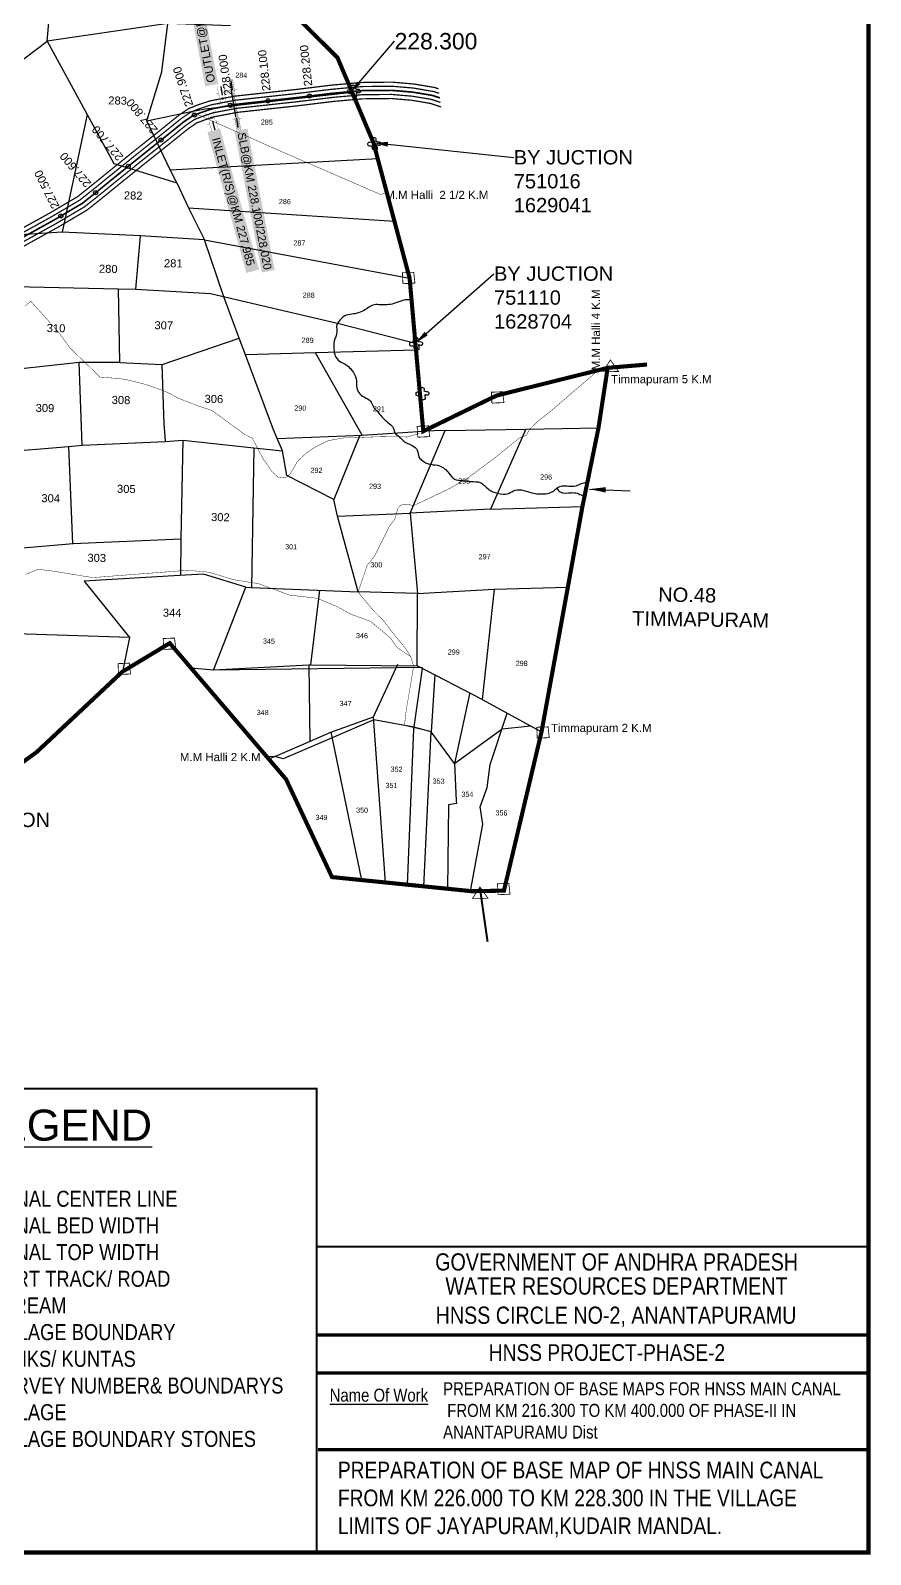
# Model space of a CAD drawing. Header units: feet. Extents: x 745555 to 752207, y 1625558 to 1632619.
# Drawn here: x 750157 to 752207, y 1625558 to 1629276 of the extents above; entities that cross this region are included whole.
import ezdxf
from ezdxf import colors
from ezdxf.entities.mleader import LeaderData, LeaderLine
from ezdxf.enums import TextEntityAlignment as Align
from ezdxf.math import Vec2, Vec3

# ---------------------------------------------------------------- set-up
doc = ezdxf.new("R2010")
doc.units = ezdxf.units.FT
doc.header["$LTSCALE"] = 15
doc.header["$MEASUREMENT"] = 0
doc.header["$PDMODE"] = 32
doc.header["$PDSIZE"] = 10
doc.linetypes.add('ACAD_ISO02W100', pattern=[15, 12, -3])
doc.linetypes.add('HIDDEN2', pattern=[0.1875, 0.125, -0.0625])
for name, color, linetype in [('CANAL1', 7, 'Continuous'), ('CRDS STONES', 7, 'Continuous'), ('CSMark', 72, 'Continuous'), ('FRAME 025', 7, 'Continuous'), ('PAPER SIZE', 10, 'Continuous'), ('PLOT', 7, 'Continuous'), ('PLOT NO', 7, 'Continuous'), ('ROADS', 6, 'Continuous'), ('STRUCTURE', 5, 'Continuous'), ('TABLE', 7, 'Continuous'), ('TANKS-STREAM', 4, 'Continuous'), ('TEXT', 1, 'Continuous'), ('TITLEBLOCK', 7, 'Continuous'), ('VILLAGE STONES', 240, 'Continuous')]:
    doc.layers.add(name, color=color, linetype=linetype)
doc.layers.add('VILLAGE BOUNDRY', color=5, linetype='HIDDEN2', lineweight=100)
doc.styles.add('A', font='arial.ttf')
doc.styles.add('ARIALN', font='ARIALN.TTF')
doc.styles.get("Standard").update_dxf_attribs({"font": 'arial.ttf'})
doc.dimstyles.get("Standard").update_dxf_attribs({"dimtxt": 0.18, "dimasz": 40, "dimexe": 0.18, "dimexo": 0.0625, "dimgap": 0.09, "dimtad": 0, "dimtih": 1, "dimtoh": 1, "dimdec": 4, "dimzin": 0, "dimdsep": 46, "dimtxsty": 'Standard', "dimcen": 0.09, "dimadec": 0, "dimazin": 0, "dimtfac": 1, "dimtdec": 4, "dimtofl": 0, "dimtmove": 0, "dimatfit": 3, "dimfxl": 1, "dimtolj": 1, "dimtzin": 0, "dimarcsym": 0})

# ---------------------------------------------------------------- blocks, each defined once
blk = doc.blocks.new('IN')
at = {"layer": 'STRUCTURE', "color": 190, "const_width": 0.5}
for points in [[(763871.3, 1696666), (763849.3, 1696666)], [(763895.1, 1696672), (763895.1, 1696668), (763889.1, 1696664), (763881.7, 1696664), (763874.3, 1696664), (763868.3, 1696668), (763868.3, 1696672)], [(763871.3, 1696649.2), (763849.3, 1696649.2)], [(763868.3, 1696643.2), (763868.3, 1696647.2), (763874.3, 1696651.2), (763881.7, 1696651.2), (763881.7, 1696651.2), (763881.7, 1696651.2), (763889.1, 1696651.2), (763895.1, 1696647.2), (763895.1, 1696643.2)]]:
    blk.add_lwpolyline(points, dxfattribs=at)
at = {"layer": 'STRUCTURE', "color": 0}
blk.add_circle((763881.7, 1696657.6), 2.11, dxfattribs=at)
blk.add_leader([(763872.7, 1696657.6), (763851.2, 1696657.6)], dimstyle='Standard', override={"dimasz": 10, "dimgap": 0.09, "dimtad": 0}, dxfattribs=at)
blk = doc.blocks.new('OT')
at = {"layer": 'STRUCTURE', "color": 190}
for points, const_width in [([(769751.4, 1706595.8), (769729.4, 1706595.8)], 0.5), ([(769775.2, 1706601.8), (769775.2, 1706597.8), (769769.2, 1706593.8), (769761.8, 1706593.8), (769754.4, 1706593.8), (769748.4, 1706597.8), (769748.4, 1706601.8)], 0.5), ([(769761.8, 1706593.8), (769761.8, 1706581)], 2.5), ([(769751.4, 1706579), (769729.4, 1706579)], 0.5), ([(769748.4, 1706573), (769748.4, 1706577), (769754.4, 1706581), (769761.8, 1706581), (769761.8, 1706581), (769761.8, 1706581), (769769.2, 1706581), (769775.2, 1706577), (769775.2, 1706573)], 0.5)]:
    blk.add_lwpolyline(points, dxfattribs=dict(at, const_width=const_width))
at = {"layer": 'STRUCTURE', "color": 0}
blk.add_circle((769761.8, 1706587.4), 1.87, dxfattribs=at)
blk.add_leader([(769732.6, 1706587.4), (769753.8, 1706587.4)], dimstyle='Standard', override={"dimasz": 10, "dimgap": 0.09, "dimtad": 0}, dxfattribs=at)
blk = doc.blocks.new('SLB')
at = {"layer": 'STRUCTURE'}
h = blk.add_hatch(dxfattribs=at)
h.set_pattern_fill('DOTS', color=6, scale=20, angle=320.3722, style=0)
h.set_pattern_definition([(320.372247934, (-159.4327, -72.9564), (1.2786241598, 0.5641323054), [0, -1.25])])
h.paths.add_polyline_path([(769699.5, 1706871.1), (769699.5, 1706861.1), (769729.1, 1706861.1), (769732.1, 1706863.1), (769792.1, 1706863.1), (769795.1, 1706861.1), (769824.7, 1706861.1), (769824.7, 1706871.1), (769795.1, 1706871.1), (769792.1, 1706869.1), (769732.1, 1706869.1), (769729.1, 1706871.1)])
at = {"layer": 'STRUCTURE', "color": 6, "linetype": 'ACAD_ISO02W100', "ltscale": 0.5, "const_width": 0.5}
for points in [[(769699.5, 1706871.1), (769729.1, 1706871.1)], [(769699.5, 1706861.1), (769729.1, 1706861.1)], [(769795.1, 1706871.1), (769824.7, 1706871.1)], [(769795.1, 1706861.1), (769824.7, 1706861.1)]]:
    blk.add_lwpolyline(points, dxfattribs=at)
at = {"layer": 'STRUCTURE', "color": 6, "const_width": 0.628}
for points in [[(769726.1, 1706877.1), (769726.1, 1706873.1), (769732.1, 1706869.1), (769792.1, 1706869.1), (769798.1, 1706873.1), (769798.1, 1706877.1)], [(769726.1, 1706855.1), (769726.1, 1706859.1), (769732.1, 1706863.1), (769792.1, 1706863.1), (769798.1, 1706859.1), (769798.1, 1706855.1)]]:
    blk.add_lwpolyline(points, dxfattribs=at)
at = {"layer": 'STRUCTURE', "color": 6}
blk.add_lwpolyline([(769732.1, 1706863.1), (769792.1, 1706863.1)], dxfattribs=at)
blk.add_lwpolyline([(769732.1, 1706863.1), (769792.1, 1706863.1)], dxfattribs=at)
at = {"layer": 'STRUCTURE', "color": 0}
blk.add_circle((769762.1, 1706866.1), 1.24, dxfattribs=at)
for points in [[(769703.8, 1706866), (769726.7, 1706866)], [(769818.6, 1706865.8), (769795.7, 1706865.8)]]:
    blk.add_leader(points, dimstyle='Standard', override={"dimasz": 10, "dimgap": 0.09, "dimtad": 0}, dxfattribs=at)

msp = doc.modelspace()

# ---------------------------------------------------------------- linework, layer by layer
at = {"layer": 'CANAL1', "color": 1, "const_width": 3}
for points in [[(750032.3, 1628735.2), (750204.9, 1628830.7), (750243.4, 1628853.4), (750272, 1628870.3), (750301.5, 1628893.7), (750340.8, 1628925.7), (750408.2, 1628980.1), (750477.7, 1629035.5), (750518.6, 1629068.5), (750543.5, 1629085.4), (750566.9, 1629094.6), (750595.8, 1629104.1), (750655.4, 1629115.5), (750806.1, 1629131.9), (750892.8, 1629142.5), (750965.9, 1629148.9), (751039.1, 1629149.7), (751092, 1629145.2), (751142.9, 1629136.7), (751152.5, 1629133.5)], [(750051.7, 1628700.2), (750224.8, 1628796), (750263.7, 1628819), (750294.7, 1628837.3), (750326.6, 1628862.5), (750366, 1628894.6), (750433.3, 1628948.9), (750502.7, 1629004.3), (750542.5, 1629036.4), (750562.2, 1629049.8), (750580.4, 1629056.9), (750605.8, 1629065.3), (750661.4, 1629075.9), (750810.7, 1629092.2), (750897, 1629102.7), (750967.8, 1629109), (751037.6, 1629109.7), (751087, 1629105.5), (751133.2, 1629097.7), (751159.2, 1629089.1)]]:
    msp.add_lwpolyline(points, dxfattribs=at)
at = {"layer": 'CANAL1', "color": 5, "const_width": 3}
for points in [[(750037.2, 1628726.4), (750209.9, 1628822.1), (750248.4, 1628844.8), (750277.7, 1628862.1), (750307.8, 1628885.9), (750347.1, 1628917.9), (750414.5, 1628972.3), (750483.9, 1629027.7), (750524.6, 1629060.5), (750548.2, 1629076.5), (750570.3, 1629085.1), (750598.3, 1629094.4), (750656.9, 1629105.6), (750807.3, 1629122), (750893.9, 1629132.5), (750966.4, 1629138.9), (751038.7, 1629139.7), (751090.8, 1629135.3), (751140.4, 1629126.9), (751154.2, 1629122.4)], [(750046.8, 1628708.9), (750219.8, 1628804.7), (750258.6, 1628827.6), (750289, 1628845.5), (750320.3, 1628870.3), (750359.7, 1628902.4), (750427, 1628956.7), (750496.5, 1629012.1), (750536.5, 1629044.4), (750557.5, 1629058.7), (750577, 1629066.3), (750603.3, 1629075), (750659.9, 1629085.8), (750809.5, 1629102.1), (750896, 1629112.6), (750967.3, 1629119), (751038, 1629119.7), (751088.3, 1629115.4), (751135.6, 1629107.5), (751157.5, 1629100.2)]]:
    msp.add_lwpolyline(points, dxfattribs=at)
at = {"layer": 'CANAL1', "color": 1, "linetype": 'HIDDEN2', "ltscale": 5, "const_width": 4}
msp.add_lwpolyline([(750042, 1628717.7), (750214.9, 1628813.4), (750231.3, 1628823.1), (750253.5, 1628836.2), (750283.3, 1628853.8), (750314.1, 1628878.1), (750353.4, 1628910.2), (750420.8, 1628964.5), (750490.2, 1629019.9), (750530.6, 1629052.4), (750552.9, 1629067.6), (750557.4, 1629069.4), (750573.7, 1629075.7), (750600.8, 1629084.7), (750655.2, 1629095.1), (750808.4, 1629112.1), (750894.9, 1629122.6), (750936.1, 1629126.2), (750966.9, 1629129), (751038.3, 1629129.7), (751089.5, 1629125.3), (751127.5, 1629119), (751138, 1629117.2), (751155.9, 1629111.3)], dxfattribs=at)
at = {"layer": 'CSMark', "color": 3}
for p in [(750736.7, 1629104.1), (750837.9, 1629115.7), (750557.4, 1629069.4), (750644.8, 1629093.1), (750475.5, 1629008.3), (750395.7, 1628944.3), (750316.2, 1628879.8), (750231.3, 1628823.1)]:
    msp.add_point(p, dxfattribs=at)
at = {"layer": 'FRAME 025', "lineweight": -3, "const_width": 8.16}
for points in [[(750857.1, 1626093.4), (752200.5, 1626093.4)], [(750857.1, 1626000.7), (752200.5, 1626000.7)], [(750858.3, 1625813.4), (752201.8, 1625813.4)]]:
    msp.add_lwpolyline(points, dxfattribs=at)
at = {"layer": 'PAPER SIZE', "color": 5}
for points, const_width in [([(752201.5, 1632614.1), (745560.3, 1632614.1), (745560.3, 1625562.9), (752201.5, 1625562.9)], 10), ([(750855.5, 1625562.9), (749797.1, 1625562.9), (749797.1, 1626694.2), (750855.5, 1626694.2)], 5), ([(752201.5, 1625562.9), (750855.5, 1625562.9), (750855.5, 1626308.7), (752201.5, 1626308.7)], 5)]:
    msp.add_lwpolyline(points, close=True, dxfattribs=dict(at, const_width=const_width))
at = {"layer": 'PLOT'}
for points in [[(750295.6, 1629070.5), (750234.5, 1628783.7), (750028.6, 1628771), (749956, 1628882.6), (749957.7, 1629014), (749962.3, 1629082.9), (749992.5, 1629111.2), (749732.9, 1629115.2), (749631.8, 1629121.7), (749560.3, 1629122.5), (749465.9, 1629267.6), (749450, 1629291.9), (749138.7, 1629275.5), (749120, 1629340.2), (749066.3, 1629517), (749070.2, 1629531.1), (749223.9, 1629549.4), (749246.6, 1629552.1), (749461, 1629577.8), (749504.3, 1629583.7)], [(750645.4, 1629287), (750491.9, 1629292.8), (750198.3, 1629249.9), (750214.3, 1629432.1), (750223.6, 1629511.9), (750393.7, 1629575.7), (750496.1, 1629552.5)], [(749897.2, 1629309.3), (749989.4, 1629116.3), (749989.4, 1629116.3), (749992.5, 1629111.2), (750024.7, 1629167.6), (750117.1, 1629188.5), (750198.3, 1629249.9), (750295.6, 1629070.5), (750360.3, 1628951.2), (750513.9, 1628904.3), (750498, 1628936.1), (750440.7, 1629055), (750477.4, 1629174.8), (750491.9, 1629292.8)], [(750440.7, 1629055), (750549.5, 1629077.7), (750583.3, 1629084.8), (750941.9, 1629125)], [(750498, 1628936.1), (751004.2, 1628963.7)], [(750513.9, 1628904.3), (750542.5, 1628842.9), (751045.1, 1628810.2)], [(750542.5, 1628842.9), (750581.6, 1628765), (751082.1, 1628671.5)], [(750028.6, 1628771), (750045.7, 1628653.1), (750370.8, 1628645.6), (750414.3, 1628644.6), (750425.7, 1628774.7)], [(750581.6, 1628765), (750425.7, 1628774.7), (750234.5, 1628783.7)], [(751097.8, 1628496), (750852.4, 1628489.1), (750681.8, 1628484.4), (750666.3, 1628525.5), (750628.5, 1628626.1), (750581.6, 1628765)], [(750374.1, 1628465.9), (750275.7, 1628466), (750053.3, 1628441.5), (750045.7, 1628653.1)], [(750370.8, 1628645.6), (750374.1, 1628465.9), (750478.6, 1628461), (750666.3, 1628525.5)], [(750414.3, 1628644.6), (750596, 1628633.7), (750909.4, 1628560.6), (751096.2, 1628513.1)], [(750486.6, 1628272.9), (750528.8, 1628275.9), (750702.3, 1628257.4), (750772.2, 1628250), (750758.9, 1628280.4), (750749.9, 1628301.2), (750681.8, 1628484.4)], [(750758.9, 1628280.4), (750966.5, 1628288.8), (750852.4, 1628489.1)], [(750072.9, 1628246.5), (750249.8, 1628260.6), (750283.1, 1628264.2), (750275.7, 1628466)], [(750283.1, 1628264.2), (750486.4, 1628272.9), (750484.7, 1628296.3), (750483.3, 1628315.6), (750478.6, 1628461)], [(750960.4, 1628288.6), (750897.4, 1628131.3), (750782.6, 1628190.5), (750772.2, 1628250)], [(750905.8, 1628091.2), (751083.1, 1628098.4), (751168.9, 1628299.8), (751115.5, 1628298.1)], [(750966.5, 1628288.8), (751115.5, 1628298.1)], [(751168.9, 1628299.8), (751366, 1628303.3), (751279.3, 1628108), (751083.1, 1628098.4)], [(751366, 1628303.3), (751542.9, 1628306.4)], [(750249.8, 1628260.6), (750260, 1628023.8)], [(750528.8, 1628275.9), (750524.3, 1628035.3)], [(750702.3, 1628257.4), (750696.3, 1627917.1), (750956.7, 1627906.6), (750905.8, 1628091.2), (750897.4, 1628131.3)], [(751279.3, 1628108), (751503.7, 1628114.2)], [(751083.1, 1628098.4), (751101.3, 1627902.2), (750956.7, 1627906.6)], [(750080.7, 1628008.4), (750261, 1628023.9), (750524.3, 1628035.3), (750522.9, 1627946)], [(750682.8, 1627917.6), (750579.1, 1627949.2), (750521.1, 1627945.9), (750288.4, 1627932.6), (750398.4, 1627795.2), (749994.4, 1627807.7), (749987.8, 1627772.5), (749988.5, 1627545.3), (749988.1, 1627440.1)], [(751113.3, 1627722), (750603.4, 1627714.9), (750682.8, 1627917.6), (750696.3, 1627917.1)], [(751101.3, 1627902.2), (751288.7, 1627913.1), (751468.1, 1627917.4)], [(750862.3, 1627910.4), (750840.7, 1627728.6), (751100.9, 1627725.6)], [(751259.4, 1627644), (751100.9, 1627725.6), (751101.3, 1627902.2)], [(751288.7, 1627913.1), (751259.4, 1627644), (751404, 1627565.1)], [(750398.4, 1627795.2), (750381.3, 1627711.4)], [(750732.9, 1627505.1), (750753.3, 1627505), (750838.2, 1627541), (750890.3, 1627564.3), (750994.3, 1627601), (751053.1, 1627729.7)], [(750840.7, 1627728.6), (750835.9, 1627727.1), (750603.4, 1627714.9), (750549, 1627720.3)], [(750835.9, 1627727.1), (750838.8, 1627541.2)], [(751113, 1627719.4), (751091.6, 1627571.5), (751076.4, 1627191.9)], [(751113.3, 1627722), (751113.3, 1627722)], [(751113.3, 1627722), (751113.3, 1627722)], [(751143.7, 1627704.7), (751134.9, 1627565)], [(751229, 1627660.6), (751191.5, 1627487.2), (751195.9, 1627396.1), (751196.2, 1627390.3), (751176.7, 1627386.8), (751174.6, 1627181.9)], [(751191.5, 1627487.2), (751134.9, 1627565), (751092.2, 1627576), (750994.8, 1627593.8), (750893.2, 1627550.3), (750773.4, 1627498.6), (750753.3, 1627505), (750738.6, 1627498.4)], [(751023.3, 1627197.3), (750994.3, 1627601)], [(751230.4, 1627176.3), (751260.7, 1627339.6), (751254.2, 1627382), (751271.2, 1627429.1), (751278.4, 1627485.1), (751320.5, 1627610.7)], [(750890.3, 1627564.3), (750964.7, 1627203.2)], [(751116.8, 1627187.8), (751134.9, 1627565)], [(751191.5, 1627487.2), (751302.4, 1627568.3), (751307.6, 1627572.2), (751377.4, 1627579.7)]]:
    msp.add_lwpolyline(points, dxfattribs=at)
at = {"layer": 'ROADS', "linetype": 'HIDDEN2', "ltscale": 10, "const_width": 1}
for points in [[(751026.3, 1628880.7), (751011.6, 1628875.5), (750769.9, 1628980.1), (750549.5, 1629077.7)], [(751106.4, 1628292.6), (751075.9, 1628284), (751046, 1628285.3), (751009.7, 1628284.7), (750969.8, 1628283.3), (750945.5, 1628282.2), (750922.7, 1628282.1), (750883.9, 1628275.2), (750850.6, 1628258.6), (750832.7, 1628247.1), (750809.2, 1628225.6), (750791.2, 1628194.5), (750779.8, 1628184.3), (750761.1, 1628186.2), (750747, 1628198.8), (750725.2, 1628230.2), (750711.4, 1628256.4), (750698.6, 1628280.9), (750679.9, 1628290.5), (750658.2, 1628306), (750640.5, 1628319), (750600.3, 1628348.5), (750562.8, 1628361.1), (750519.2, 1628378.2), (750486.8, 1628395.1), (750438, 1628412.2), (750388.2, 1628424.7), (750366.3, 1628427.1), (750326.9, 1628430.1), (750290, 1628466), (750253.9, 1628501), (750225.4, 1628540.2), (750157.9, 1628615.3), (750144.6, 1628604)], [(751069.5, 1627580.1), (751073.9, 1627617.3), (751091.4, 1627721.7), (751091.5, 1627725.7), (751084.9, 1627748), (751072.1, 1627768.5), (751047.5, 1627798.3), (751016.9, 1627837.6), (750991.3, 1627863.7), (750963, 1627897.2), (750956.7, 1627906.6), (750978.6, 1627970.9), (750996.3, 1627993.1), (751033.2, 1628066.8), (751046, 1628083.5), (751053.9, 1628111), (751060.7, 1628117.9), (751072.9, 1628120), (751083.8, 1628118.8), (751090.6, 1628116), (751175.9, 1628156.4), (751221.8, 1628182.4), (751287.1, 1628230.7), (751349, 1628280.9), (751366.8, 1628288.3), (751375.6, 1628303.5), (751396.2, 1628323.4), (751430.7, 1628350.7), (751542.8, 1628447.1)], [(751084.9, 1627748), (751051.8, 1627770.2), (751034.2, 1627795), (751013.9, 1627811.7), (750986.2, 1627834.7), (750939.1, 1627851.5), (750904.5, 1627870.6), (750856.5, 1627890.7), (750789.4, 1627898.3), (750713.3, 1627926.2), (750652, 1627936.1), (750592.4, 1627954.2), (750540.7, 1627958.9), (750462.8, 1627952.9), (750370.3, 1627945.8), (750308.7, 1627941.1), (750265.1, 1627948.2), (750211.7, 1627956.9), (750175.9, 1627961.3), (750145.1, 1627948.7)], [(750732.9, 1627505.1), (750753.3, 1627505), (750773.4, 1627498.6), (750817.3, 1627517.5), (750861.7, 1627536.7), (750887.6, 1627547.9), (750909.4, 1627557.2), (750935.9, 1627568.6), (750975.3, 1627585.5), (750991.7, 1627592.5), (750994.8, 1627593.8), (751043.5, 1627584.9), (751069.5, 1627580.1), (751134.9, 1627565), (751191.7, 1627487.4), (751307.6, 1627572.2), (751377.4, 1627579.7)]]:
    msp.add_lwpolyline(points, dxfattribs=at)
at = {"layer": 'TANKS-STREAM'}
for points in [[(751086.9, 1628617.6), (751079.9, 1628618.9), (751063.2, 1628616.3), (751043.7, 1628609.4), (751011.2, 1628606.5), (750996.2, 1628606.7), (750973.2, 1628593.9), (750940.8, 1628583.5), (750923.7, 1628579.7), (750915.3, 1628572.4), (750904.9, 1628558.2), (750904, 1628534.3), (750899.4, 1628523.2), (750897.6, 1628500), (750900.8, 1628481.5), (750910.9, 1628469.2), (750929.5, 1628458.6), (750941.4, 1628446.6), (750951.7, 1628425.7), (750952.5, 1628408.1), (750957.5, 1628393.2), (750971.7, 1628380.9), (750986.5, 1628371.5), (750992.9, 1628359.3), (751007.3, 1628342.1), (751017.2, 1628330.2), (751028.3, 1628320.6), (751042.5, 1628305.1), (751046.2, 1628293.8), (751056.8, 1628284.7), (751068.1, 1628273.9), (751088.7, 1628263.5), (751100.9, 1628251.9), (751105.5, 1628234.3), (751114, 1628225.8), (751133.8, 1628217.4), (751155.3, 1628213.6), (751177.8, 1628196.2), (751191.4, 1628181.3), (751210.4, 1628177.8), (751232.2, 1628175.4), (751254.5, 1628172.9), (751275.2, 1628156.2), (751296.5, 1628146.8), (751323.5, 1628146.5), (751339.7, 1628154.3), (751360.7, 1628153.9), (751384, 1628147.2), (751401.8, 1628145.2), (751433, 1628152.2), (751443.2, 1628160.6), (751466.5, 1628164.8), (751482.9, 1628163.9), (751504.9, 1628171.6), (751515.9, 1628174.4)], [(751440.9, 1628158.9), (751449.2, 1628150.4), (751476.9, 1628148.2), (751491.5, 1628146.8), (751503.8, 1628141.4), (751509, 1628140.4)]]:
    msp.add_spline(points, degree=3, dxfattribs=at)
at = {"layer": 'VILLAGE BOUNDRY', "lineweight": -2, "ltscale": 15}
for points, const_width in [([(750816.4, 1629298.9), (750906.2, 1629209.3), (750941.9, 1629125), (750994, 1629001.7), (751026.3, 1628880.7), (751045.1, 1628810.2), (751082.1, 1628671.5), (751096.2, 1628513.1), (751107.1, 1628391.7), (751115.5, 1628298.1), (751294, 1628385), (751565.3, 1628452.7), (751661.3, 1628460.8), (751661.3, 1628460.8)], 10), ([(751565.3, 1628452.7), (751542.9, 1628306.4), (751503.7, 1628114.2), (751468.1, 1627917.4), (751404, 1627565.1), (751312.3, 1627177.4), (751233.7, 1627176), (750892.8, 1627210.5), (750780.7, 1627449.1), (750497, 1627781.1), (750381.3, 1627711.4), (750171.9, 1627515), (750064.2, 1627437.5)], 10), ([(751253.8, 1627183), (751272.3, 1627052.6)], 4.96)]:
    msp.add_lwpolyline(points, dxfattribs=dict(at, const_width=const_width))
at = {"layer": 'VILLAGE STONES', "const_width": 2}
for points in [[(751066.3, 1628658.1), (751095.1, 1628659.5), (751092.2, 1628685.8), (751064.6, 1628684.8), (751065.8, 1628658.1)], [(751572, 1628472), (751591.9, 1628443.9), (751554.1, 1628444.2), (751572, 1628472)], [(751283.3, 1628366.7), (751312.2, 1628368), (751309.3, 1628394.3), (751281.7, 1628393.3), (751282.9, 1628366.6)], [(751102.2, 1628283.5), (751131.1, 1628284.9), (751128.2, 1628311.2), (751100.5, 1628310.1), (751101.8, 1628283.5)], [(750482.7, 1627765.8), (750511.6, 1627767.1), (750508.7, 1627793.5), (750481, 1627792.4), (750482.3, 1627765.8)], [(750372.5, 1627704.6), (750401.3, 1627705.9), (750398.4, 1627732.3), (750370.8, 1627731.2), (750372, 1627704.6)], [(751394, 1627549.2), (751422.8, 1627550.6), (751419.9, 1627576.9), (751392.3, 1627575.9), (751393.5, 1627549.2)], [(751253.6, 1627186.5), (751273.5, 1627158.5), (751235.7, 1627158.8), (751253.6, 1627186.5)], [(751298.2, 1627167.5), (751327.1, 1627168.8), (751324.2, 1627195.2), (751296.5, 1627194.1), (751297.8, 1627167.4)]]:
    msp.add_lwpolyline(points, dxfattribs=at)
at = {"layer": 'VILLAGE STONES'}
for points in [[(750940, 1629131.5), (750941.4, 1629142), (750950, 1629139.9), (750949.8, 1629134), (750960.6, 1629131.1), (750959.8, 1629123.5), (750951.7, 1629124.6), (750952.8, 1629115.2), (750942.9, 1629113.4), (750940.3, 1629120.6), (750932.2, 1629122.4), (750931, 1629129.7), (750940, 1629131.7)], [(750989.8, 1629003.4), (750991.3, 1629013.9), (750999.9, 1629011.8), (750999.6, 1629005.9), (751010.4, 1629003), (751009.7, 1628995.4), (751001.5, 1628996.5), (751002.7, 1628987), (750992.7, 1628985.3), (750990.1, 1628992.5), (750982, 1628994.2), (750980.9, 1629001.6), (750989.9, 1629003.6)], [(751092, 1628515.4), (751093.4, 1628525.9), (751102, 1628523.9), (751101.7, 1628518), (751112.6, 1628515.1), (751111.8, 1628507.5), (751103.7, 1628508.5), (751104.8, 1628499.1), (751094.9, 1628497.4), (751092.3, 1628504.6), (751084.1, 1628506.3), (751083, 1628513.7), (751092, 1628515.6)], [(751107.4, 1628394), (751108.9, 1628404.5), (751117.4, 1628402.5), (751117.2, 1628396.6), (751128, 1628393.7), (751127.2, 1628386), (751119.1, 1628387.1), (751120.2, 1628377.7), (751110.3, 1628376), (751107.7, 1628383.2), (751099.6, 1628384.9), (751098.4, 1628392.3), (751107.5, 1628394.2)]]:
    msp.add_spline(points, degree=3, dxfattribs=at)

# ---------------------------------------------------------------- block references
at = {"layer": 'STRUCTURE', "color": 0}
for name, p, rotation in [('OT', (-1056775, 2117244), 279.1643220922021), ('SLB', (-1057638.5, 2114892.3), 279.2369824641489), ('IN', (2592772.7, 1367227.6), 106.1490881805357)]:
    msp.add_blockref(name, p, dxfattribs=dict(at, rotation=rotation))

# ---------------------------------------------------------------- texts
at = {"layer": 'CSMark', "color": 1}
for s, rotation, p in [('228.000', 98.524, (750640.1, 1629117.3)), ('228.100', 96.3167, (750733, 1629128)), ('228.200', 96.3167, (750835, 1629139.9)), ('227.900', 108.2674, (750545.1, 1629090.6)), ('227.800', 129.9159, (750461.4, 1629027.9)), ('227.700', 129.9159, (750377.4, 1628961.9)), ('227.600', 129.9159, (750299.2, 1628897)), ('227.500', 116.4609, (750219.4, 1628842.6))]:
    msp.add_text(s, height=20, rotation=rotation, dxfattribs=at).set_placement(p, align=Align.MIDDLE_LEFT)
at = {"layer": 'PLOT NO'}
for s, height, rotation, p in [('284', 12.53, 359.0512, (750656.9, 1629160.6)), ('283', 19.52, 359.0512, (750346.9, 1629095.4)), ('285', 12.53, 359.0512, (750719.1, 1629046.1)), ('282', 19.52, 359.0512, (750384.8, 1628863.8)), ('286', 12.53, 359.0512, (750763.1, 1628852.3)), ('287', 12.53, 359.0512, (750798.5, 1628751.3)), ('280', 19.52, 359.0512, (750324.1, 1628684.8)), ('281', 19.52, 359.0512, (750482.7, 1628698.3)), ('288', 12.53, 359.0512, (750821.1, 1628623.9)), ('M.M Halli 4 K.M', 20, 90, (751546.5, 1628446.8)), ('310', 19.52, 359.0512, (750196.6, 1628540.1)), ('307', 19.52, 359.0512, (750459.5, 1628547.1)), ('289', 12.53, 359.0512, (750818.6, 1628513.9)), ('309', 19.52, 359.0512, (750169.6, 1628345.3)), ('308', 19.52, 359.0512, (750355.1, 1628364.9)), ('306', 19.52, 359.0512, (750581.7, 1628367.4)), ('290', 12.53, 359.0512, (750800.8, 1628348.6)), ('291', 12.53, 359.0512, (750992.3, 1628346.6)), ('292', 12.53, 359.0512, (750840.1, 1628196.7)), ('295', 12.53, 359.0512, (751200.4, 1628170.5)), ('296', 12.53, 359.0512, (751400.4, 1628180.4)), ('304', 19.52, 359.0512, (750183.6, 1628125.2)), ('305', 19.52, 359.0512, (750368.1, 1628148)), ('293', 12.53, 359.0512, (750983.1, 1628157.8)), ('302', 19.52, 359.0512, (750597.7, 1628079.1)), ('303', 19.52, 359.0512, (750296, 1627979.8)), ('301', 12.53, 359.0512, (750778.4, 1628010.3)), ('297', 12.53, 359.0512, (751250.3, 1627985.9)), ('300', 12.53, 359.0512, (750986.3, 1627966.3)), ('344', 19.52, 359.0512, (750480, 1627845.9)), ('346', 12.53, 359.0512, (750951.2, 1627793.4)), ('345', 12.53, 359.0512, (750724.2, 1627780)), ('299', 12.53, 359.0512, (751175.1, 1627753.4)), ('298', 12.53, 359.0512, (751340.8, 1627725.9)), ('348', 12.53, 359.0512, (750708.9, 1627606)), ('347', 12.53, 359.0512, (750911.2, 1627627.9)), ('352', 12.53, 359.0512, (751035.6, 1627467.6)), ('351', 12.53, 359.0512, (751023.3, 1627428)), ('353', 12.53, 359.0512, (751138.1, 1627438.5)), ('354', 12.53, 359.0512, (751208.3, 1627406.4)), ('349', 12.53, 359.0512, (750852.4, 1627349.9)), ('350', 12.53, 359.0512, (750951.5, 1627367.5)), ('356', 12.53, 359.0512, (751291.5, 1627361))]:
    msp.add_text(s, height=height, rotation=rotation, dxfattribs=at).set_placement(p)
for s, p in [('M.M Halli  2 1/2 K.M', (751022.9, 1628864.6)), ('Timmapuram 5 K.M', (751573.6, 1628415.2)), ('Timmapuram 2 K.M', (751427.1, 1627564.3)), ('M.M Halli 2 K.M', (750521.7, 1627493.3))]:
    msp.add_text(s, height=20, dxfattribs=at).set_placement(p)
at = {"layer": 'STRUCTURE', "color": 5, "char_height": 20, "attachment_point": 1, "bg_fill": 1, "box_fill_scale": 1.3, "bg_fill_color": 7, "bg_fill_true_color": 16777215, "bg_fill_transparency": 4390977}
for s, insert, width, rotation in [('\\pi0.77531;OUTLET@KM 228.050/227.980', (750588.4, 1629146.3), 396.871, 100.8743), ('\\pi12.339;INLET(R/S)@KM 227.985', (750615.5, 1629028.7), 344.35, 285.4637), ('\\pi0.72756;SLB@KM 228.100/228.020', (750681.6, 1629029.5), 339.463, 280.9311)]:
    msp.add_mtext(s, dxfattribs=dict(at, insert=insert, width=width, rotation=rotation))
at = {"layer": 'TABLE', "extrusion": (0.000201441, 0.004807, 0.999988), "style": 'A'}
msp.add_text('%%ULEGEND', height=75.73, rotation=359.9999, dxfattribs=at).set_placement((750236.2, 1626585.9, 7969.9), align=Align.MIDDLE)
at = {"layer": 'TEXT'}
for s, p in [('NO.48', (751688.4, 1627882.5)), ('TIMMAPURAM', (751624.8, 1627824.4))]:
    msp.add_text(s, height=35, rotation=359.0512, dxfattribs=at).set_placement(p)
at = {"layer": 'TITLEBLOCK', "extrusion": (0.000201441, 0.004807, 0.999988), "style": 'ARIALN'}
for s, height, p in [('GOVERNMENT OF ANDHRA PRADESH ', 41.901, (751144.5, 1626231.2, 7962)), ('WATER RESOURCES DEPARTMENT  ', 41.901, (751169.5, 1626172.4, 7961.2)), ('HNSS CIRCLE NO-2, ANANTAPURAMU', 41.901, (751145.8, 1626101.3, 7960.9)), ('HNSS PROJECT-PHASE-2', 40.805, (751275.3, 1626010.7, 7962.6)), ('%%UName Of Work', 31.684, (750887.1, 1625911.3, 7963.2))]:
    msp.add_text(s, height=height, rotation=359.9999, dxfattribs=at).set_placement(p)
at = {"layer": 'TITLEBLOCK', "extrusion": (0.000201441, 0.004807, 0.999988), "attachment_point": 1, "text_direction": (1, -1e-06, -0.000201), "style": 'ARIALN'}
for s, insert, char_height, width in [('CANAL CENTER LINE \\PCANAL BED WIDTH {\\H1.5288x; }\\PCANAL TOP WIDTH {\\H1.3525x; }\\PCART TRACK/ ROAD{\\H1.4113x; }\\PSTREAM {\\H1.3917x; }\\PVILLAGE BOUNDARY{\\H1.3982x; }\\PTANKS/ KUNTAS{\\H1.3961x; }\\PSURVEY NUMBER& BOUNDARYS{\\H1.3968x; }\\PVILLAGE{\\H1.3966x; }\\PVILLAGE BOUNDARY STONES{\\H1.3966x; }', (750058.8, 1626445.3), 39.042, 818.557), ('PREPARATION OF BASE MAPS FOR HNSS MAIN CANAL\\P FROM KM 216.300 TO KM 400.000 OF PHASE-II IN ANANTAPURAMU Dist', (751163.9, 1625978.1, -3.7), 31.684, 1022.728), ('PREPARATION OF BASE MAP OF HNSS MAIN CANAL  FROM KM {\\C1;226.000} TO KM {\\C1;228.300 \\C0;IN THE VILLAGE LIMITS OF\\C1; JAYAPURAM,\\C0;KUDAIR MANDAL.}', (750907.2, 1625784.4, -4.7), 40.8054, 1271.562)]:
    msp.add_mtext(s, dxfattribs=dict(at, insert=insert, char_height=char_height, width=width))

# ---------------------------------------------------------------- leaders
at = {"layer": 'CRDS STONES', "color": 1}
ml = msp.add_multileader_mtext('Standard', dxfattribs=at)
ml.set_content('BY JUCTION\\P751016\\P1629041', color=1)
ml.set_leader_properties()
ml.build(insert=Vec2(0, 0))
ml.multileader.update_dxf_attribs({"dogleg_length": 0.36, "arrow_head_size": 35})
ctx = ml.context
ctx.base_point, ctx.char_height, ctx.arrow_head_size, ctx.landing_gap_size, ctx.plane_origin = Vec3(751336.1, 1628966.1), 35, 35, 0.09, Vec3(751277.7, 1628883.5)
notes = []
notes.append((ctx, [(0, (1, 1, 0), (751336.1, 1628966.1), (1, 0), 1.396927018504357e-11, [(0, [(750994, 1629001.7)], 0, [])])]))
ctx.mtext.insert, ctx.mtext.flow_direction = Vec3(751336.2, 1628983.9), 5
ml = msp.add_multileader_mtext('Standard', dxfattribs=at)
ml.set_content('BY JUCTION\\P751110\\P1628704', color=1)
ml.set_leader_properties()
ml.build(insert=Vec2(0, 0))
ml.multileader.update_dxf_attribs({"dogleg_length": 0.36, "arrow_head_size": 35})
ctx = ml.context
ctx.base_point, ctx.char_height, ctx.arrow_head_size, ctx.landing_gap_size, ctx.plane_origin = Vec3(751287.9, 1628682.3), 35, 35, 0.09, Vec3(751315.6, 1628609.8)
notes.append((ctx, [(0, (1, 1, 0), (751287.9, 1628682.3), (1, 0), 1.396927018504357e-11, [(0, [(751096.2, 1628513.1)], 0, [])])]))
ctx.mtext.insert, ctx.mtext.flow_direction = Vec3(751288, 1628700.1), 5
ml = msp.add_multileader_mtext('Standard', dxfattribs=at)
ml.set_content('BY JUCTION\\P749841\\P1627584', color=1)
ml.set_leader_properties()
ml.build(insert=Vec2(0, 0))
ml.multileader.update_dxf_attribs({"dogleg_length": 0.36, "arrow_head_size": 35})
ctx = ml.context
ctx.base_point, ctx.char_height, ctx.arrow_head_size, ctx.landing_gap_size, ctx.plane_origin = Vec3(749914.3, 1627349.7), 35, 35, 0.09, Vec3(750041, 1627657.7)
notes.append((ctx, [(0, (1, 1, 0), (749914.3, 1627349.7), (1, 0), 1.396927018504357e-11, [(0, [(749842.8, 1627560.8)], 0, [])])]))
ctx.mtext.insert, ctx.mtext.flow_direction = Vec3(749914.4, 1627367.5), 5
at = {"layer": 'PAPER SIZE', "color": 5}
msp.add_leader([(751520.6, 1628156.9), (751620.5, 1628152.3)], dimstyle='Standard', override={"dimgap": 0.09, "dimtad": 0}, dxfattribs=at)
at = {"layer": 'VILLAGE STONES', "color": 1}
ml = msp.add_multileader_mtext('Standard', dxfattribs=at)
ml.set_content('228.300', color=1)
ml.set_leader_properties()
ml.build(insert=Vec2(0, 0))
ml.multileader.update_dxf_attribs({"dogleg_length": 0.36, "arrow_head_size": 30})
ctx = ml.context
ctx.base_point, ctx.char_height, ctx.arrow_head_size, ctx.landing_gap_size, ctx.plane_origin = Vec3(751045.4, 1629249.3), 40, 30, 0.09, Vec3(750912.9, 1629008.8)
notes.append((ctx, [(0, (1, 1, 0), (751045.4, 1629249.3), (1, 0), 1.398348103975877e-11, [(0, [(750938.4, 1629125.1)], 0, [])])]))
ctx.mtext.insert, ctx.mtext.flow_direction = Vec3(751045.5, 1629269.6), 5
for ctx, leaders in notes:
    for number, flags, end, landing, length, lines in leaders:
        leader = LeaderData()
        leader.index, (leader.has_last_leader_line, leader.has_dogleg_vector, leader.attachment_direction) = number, flags
        leader.last_leader_point, leader.dogleg_vector, leader.dogleg_length = Vec3(end), Vec3(landing), length
        for number, points, colour, breaks in lines:
            line = LeaderLine()
            line.index, line.vertices, line.color, line.breaks = number, Vec3.list(points), colors.encode_raw_color(colour), breaks
            leader.lines.append(line)
        ctx.leaders.append(leader)

doc.saveas('drawing.dxf')
